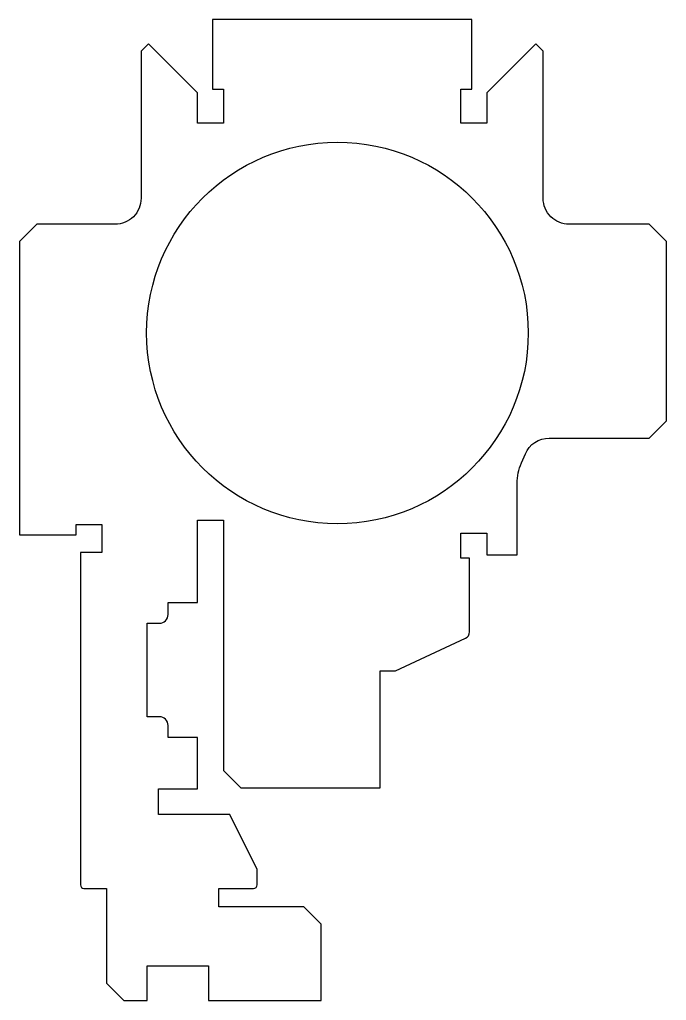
# Model space of a CAD drawing. Header units: millimetres. Extents: x -151 to 222, y -284 to 282.
import ezdxf

# ---------------------------------------------------------------- set-up
doc = ezdxf.new("R2010")
doc.units = ezdxf.units.MM
doc.layers.get('0').update_dxf_attribs({"color": 250, "linetype": 'CONTINUOUS'})

msp = doc.modelspace()

# ---------------------------------------------------------------- linework, layer by layer
msp.add_lwpolyline([(56.85, -94.08), (65.61, -94.08), (106.14, -75.18, 0.291473), (108.45, -71.55), (108.45, -28.95), (103.45, -28.95), (103.45, -14.55), (118.4, -14.55), (118.4, -26.95), (136, -26.95), (136, 14.3, -0.10157), (138.43, 26.11), (140.68, 31.36, -0.300021), (154.47, 40.45), (212.15, 40.45), (222.15, 50.45), (222.15, 153.97), (212.15, 163.97), (166, 163.97, -0.414214), (151, 178.97), (151, 263.97), (146.76, 268.21), (118.4, 239.85), (118.4, 222.32), (103.45, 222.32), (103.45, 242.11), (109.75, 242.11), (109.75, 282.22), (-40.08, 282.22), (-40.08, 242.11), (-33.75, 242.11), (-33.75, 222.32), (-48.7, 222.32), (-48.7, 239.85), (-77.05, 268.21), (-81.3, 263.97), (-81.3, 178.97, -0.414214), (-96.3, 163.97), (-141.45, 163.97), (-151.45, 153.97), (-151.45, -15.45), (-118.85, -15.45), (-118.85, -9.45), (-103.9, -9.45), (-103.9, -25.62), (-116.3, -25.62), (-116.3, -217.7, 0.414214), (-114.3, -219.7), (-101.3, -219.7), (-101.3, -274.41), (-91.3, -284.41), (-77.7, -284.41), (-77.7, -264.51), (-42.3, -264.51), (-42.3, -284.41), (22.7, -284.41), (22.7, -240.41), (12.7, -230.41), (-36.3, -230.41), (-36.3, -219.7), (-16.3, -219.7, 0.414214), (-14.3, -217.7), (-14.3, -208.7), (-30.1, -177.07), (-71.3, -177.07), (-71.3, -162.12), (-48.7, -162.12), (-48.7, -132.52), (-65.7, -132.52), (-65.7, -125.52, 0.414214), (-70.7, -120.52), (-77.7, -120.52), (-77.7, -66.52), (-70.7, -66.52, 0.414214), (-65.7, -61.52), (-65.7, -54.52), (-48.7, -54.52), (-48.7, -7.05), (-33.75, -7.05), (-33.75, -151.63), (-23.75, -161.63), (56.85, -161.63)], format="xyb", close=True)
msp.add_circle((32.14, 101.17), 110.2)

doc.saveas('drawing.dxf')
